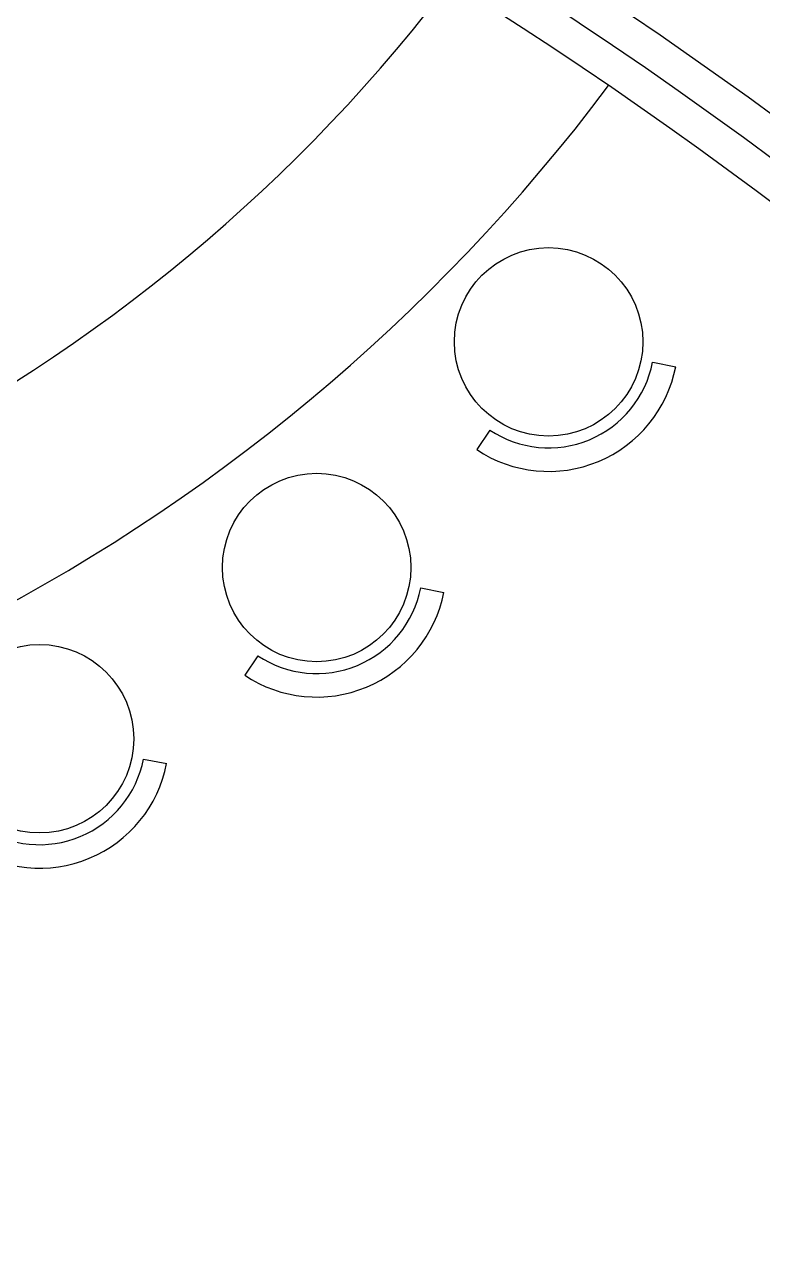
# Model space of a CAD drawing. Header units: millimetres. Extents: x 209.8 to 281.8, y 45 to 110.
# Drawn here: x 246.08 to 247.648, y 92.566 to 95.142 of the extents above; entities that cross this region are included whole.
import ezdxf

# ---------------------------------------------------------------- set-up
doc = ezdxf.new("R2010")
doc.units = ezdxf.units.MM
doc.header["$LTSCALE"] = 0.65
doc.linetypes.add('DASHED', pattern=[0.75, 0.5, -0.25])
for name, color, linetype in [('cajones', 235, 'Continuous'), ('eje2grueso', 5, 'Continuous'), ('mobiliario', 30, 'Continuous'), ('murodelgado', 1, 'Continuous'), ('murosgrueso', 5, 'Continuous'), ('plazaacceso', 251, 'Continuous')]:
    doc.layers.add(name, color=color, linetype=linetype)

msp = doc.modelspace()

# ---------------------------------------------------------------- hatches: boundary and pattern name
at = {"layer": 'plazaacceso'}
h = msp.add_hatch(dxfattribs=at)
h.set_pattern_fill('AR-HBONE,_O', color=256, scale=0.003)
h.set_pattern_definition([(45, (0, 0), (4e-17, 0.4310523), [0.9144, -0.3048]), (135, (0.21553, 0.21553), (4e-17, 0.4310523), [0.9144, -0.3048])])
h.paths.add_polyline_path([(248.9322, 96.1481, 0.021459), (247.592, 97.0353), (245.3494, 97.0353), (245.3494, 96.9564, -0.054904), (248.9322, 94.7228)])
h.paths.add_polyline_path([(243.1277, 98.9836), (242.2424, 98.9836, -0.052004), (245.3494, 97.5737), (245.3494, 97.0353), (247.592, 97.0353, 0.065282)])
h.paths.add_polyline_path([(245.3494, 97.5737, 0.052004), (242.2424, 98.9836), (241.83, 98.9836), (241.83, 98.2429, -0.046307), (245.1832, 97.0353), (245.3494, 97.0353)])
h.paths.add_polyline_path([(241.83, 99.3086), (241.83, 99.1152, -0.006581), (242.2424, 98.9836), (243.1277, 98.9836, 0.017858)])

# ---------------------------------------------------------------- linework, layer by layer
at = {"layer": 'cajones'}
for centre, radius, start, end in [((237.9306, 80.986), 18.733, 37.99569, 77.98571), ((237.0009, 79.5752), 19.2823, 37.92097, 75.49622)]:
    msp.add_arc(centre, radius, start, end, dxfattribs=at)
at = {"layer": 'eje2grueso'}
msp.add_arc((241.755, 86.8853), 9.925, 45, 76.4855, dxfattribs=at)
at = {"layer": 'mobiliario'}
for p, q in [((247.414, 94.425), (247.463, 94.4154)), ((247.0683, 94.281), (247.0405, 94.2394)), ((246.9216, 93.9459), (246.9707, 93.9363)), ((246.5759, 93.8019), (246.5482, 93.7603)), ((246.3333, 93.5824), (246.3824, 93.5728))]:
    msp.add_line(p, q, dxfattribs=at)
for centre in [(247.1931, 94.4682), (246.7008, 93.9891), (246.1125, 93.6257)]:
    msp.add_circle(centre, 0.2, dxfattribs=at)
for centre, radius, start, end in [((244.1522, 97.3883), 3.5602, 270.0286, 323.1325), ((244.1522, 97.3883), 3.9602, 270.0286, 323.1325), ((247.1931, 94.4682), 0.275, 236.2882, 348.9267), ((247.1931, 94.4682), 0.225, 236.2882, 348.9267), ((246.7008, 93.9891), 0.275, 236.2882, 348.9267), ((246.7008, 93.9891), 0.225, 236.2882, 348.9267), ((246.1125, 93.6257), 0.275, 236.2882, 348.9267), ((246.1125, 93.6257), 0.225, 236.2882, 348.9267)]:
    msp.add_arc(centre, radius, start, end, dxfattribs=at)
at = {"layer": 'murodelgado'}
for radius, start, end in [(10, 323.63911, 76.14658), (9.85, 323.68642, 76.82909)]:
    msp.add_arc((241.755, 86.8853), radius, start, end, dxfattribs=at)
at = {"layer": 'murosgrueso', "linetype": 'DASHED', "ltscale": 1.5}
msp.add_arc((241.755, 86.8853), 10.35, 323.63911, 69.67873, dxfattribs=at)

doc.saveas('drawing.dxf')
